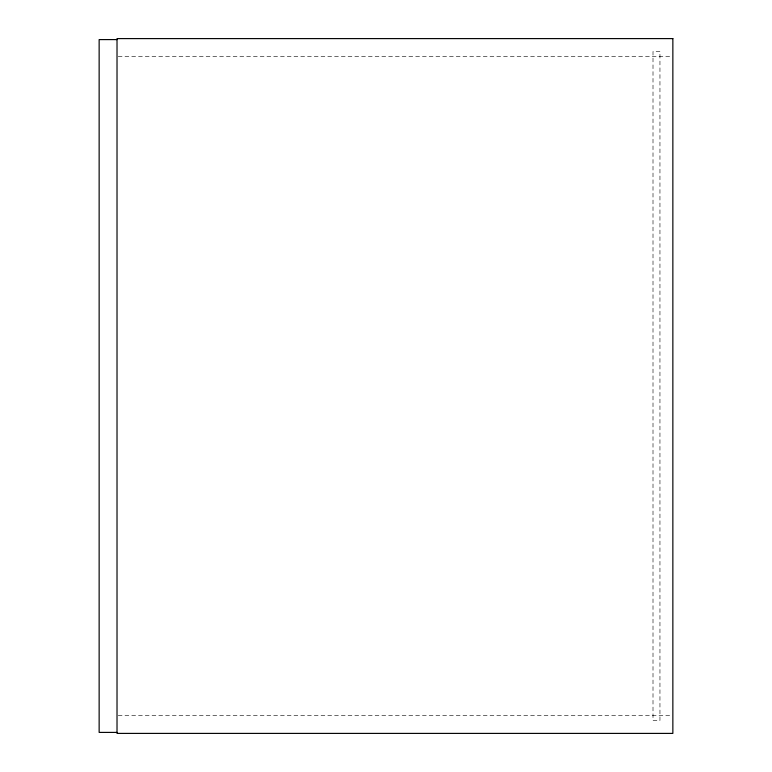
<?xml version="1.0" encoding="UTF-8"?>
<svg xmlns="http://www.w3.org/2000/svg" width="772" height="772" viewBox="0 0 772 772"><rect width="100%" height="100%" fill="white"/><g stroke="black" fill="none" stroke-linecap="round" stroke-linejoin="round"><path stroke-width="0.58" stroke-dasharray="3.86 2.9" d="M118.222 56.462L671.65 56.462M118.222 715.538L671.65 715.538M659.954 51.502L653.006 51.502L653.006 720.498L659.954 720.498L659.954 51.502"/><path stroke-width="1.16" d="M117.016 39.594L99.144 39.594L99.144 732.406L117.016 732.406M672.856 38.6L117.016 38.6L117.016 733.4L672.856 733.4L672.856 38.6"/></g></svg>
